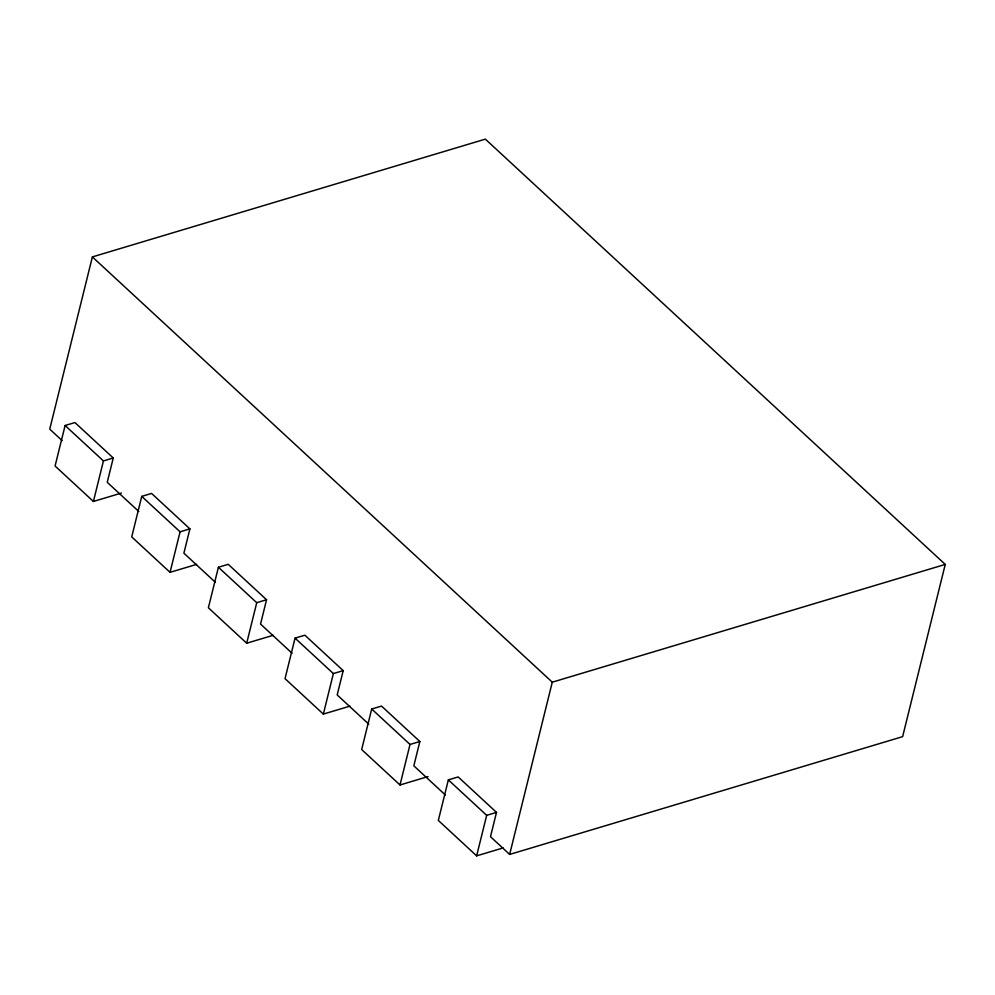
<?xml version="1.0" encoding="UTF-8"?>
<svg xmlns="http://www.w3.org/2000/svg" width="995" height="995" viewBox="0 0 995 995"><rect width="100%" height="100%" fill="white"/><g stroke="black" fill="none" stroke-linecap="round" stroke-linejoin="round"><path stroke-width="1.49" d="M503.171 847.914L476.642 855.862L438.322 820.427L448.347 779.893L458.173 776.946L496.505 812.393L490.485 836.708L509.651 854.431L902.627 736.661L945.25 564.414L485.349 139.138L92.373 256.909L49.75 429.144L62.15 440.611M138.802 511.492L107.236 482.301L113.256 457.986L74.936 422.552L65.11 425.499L55.073 466.021L93.406 501.455L121.402 493.072M93.406 501.455L103.43 460.934L113.256 457.986M215.442 582.373L183.888 553.183L189.908 528.867L151.576 493.433L141.75 496.381L131.726 536.902L170.045 572.336L196.575 564.389M170.045 572.336L180.083 531.815L189.908 528.867M292.095 653.255L260.541 624.064L266.548 599.749L228.228 564.314L218.402 567.249L208.378 607.783L246.698 643.218L273.227 635.27M246.698 643.218L256.735 602.696L266.548 599.749M368.747 724.136L337.181 694.945L343.2 670.63L304.88 635.196L295.055 638.131L285.03 678.665L323.35 714.099L349.879 706.151M323.35 714.099L333.375 673.578L343.2 670.63M445.399 795.017L413.833 765.827L419.853 741.511L381.533 706.077L371.707 709.012L361.67 749.546L400.002 784.98L427.999 776.585M400.002 784.98L410.027 744.459L419.853 741.511M476.642 855.862L486.679 815.34L496.505 812.393M509.651 854.431L552.275 682.184L945.25 564.414M92.373 256.909L552.275 682.184M65.11 425.499L103.43 460.934M141.75 496.381L180.083 531.815M218.402 567.249L256.735 602.696M295.055 638.131L333.375 673.578M371.707 709.012L410.027 744.459M448.347 779.893L486.679 815.34"/></g></svg>
